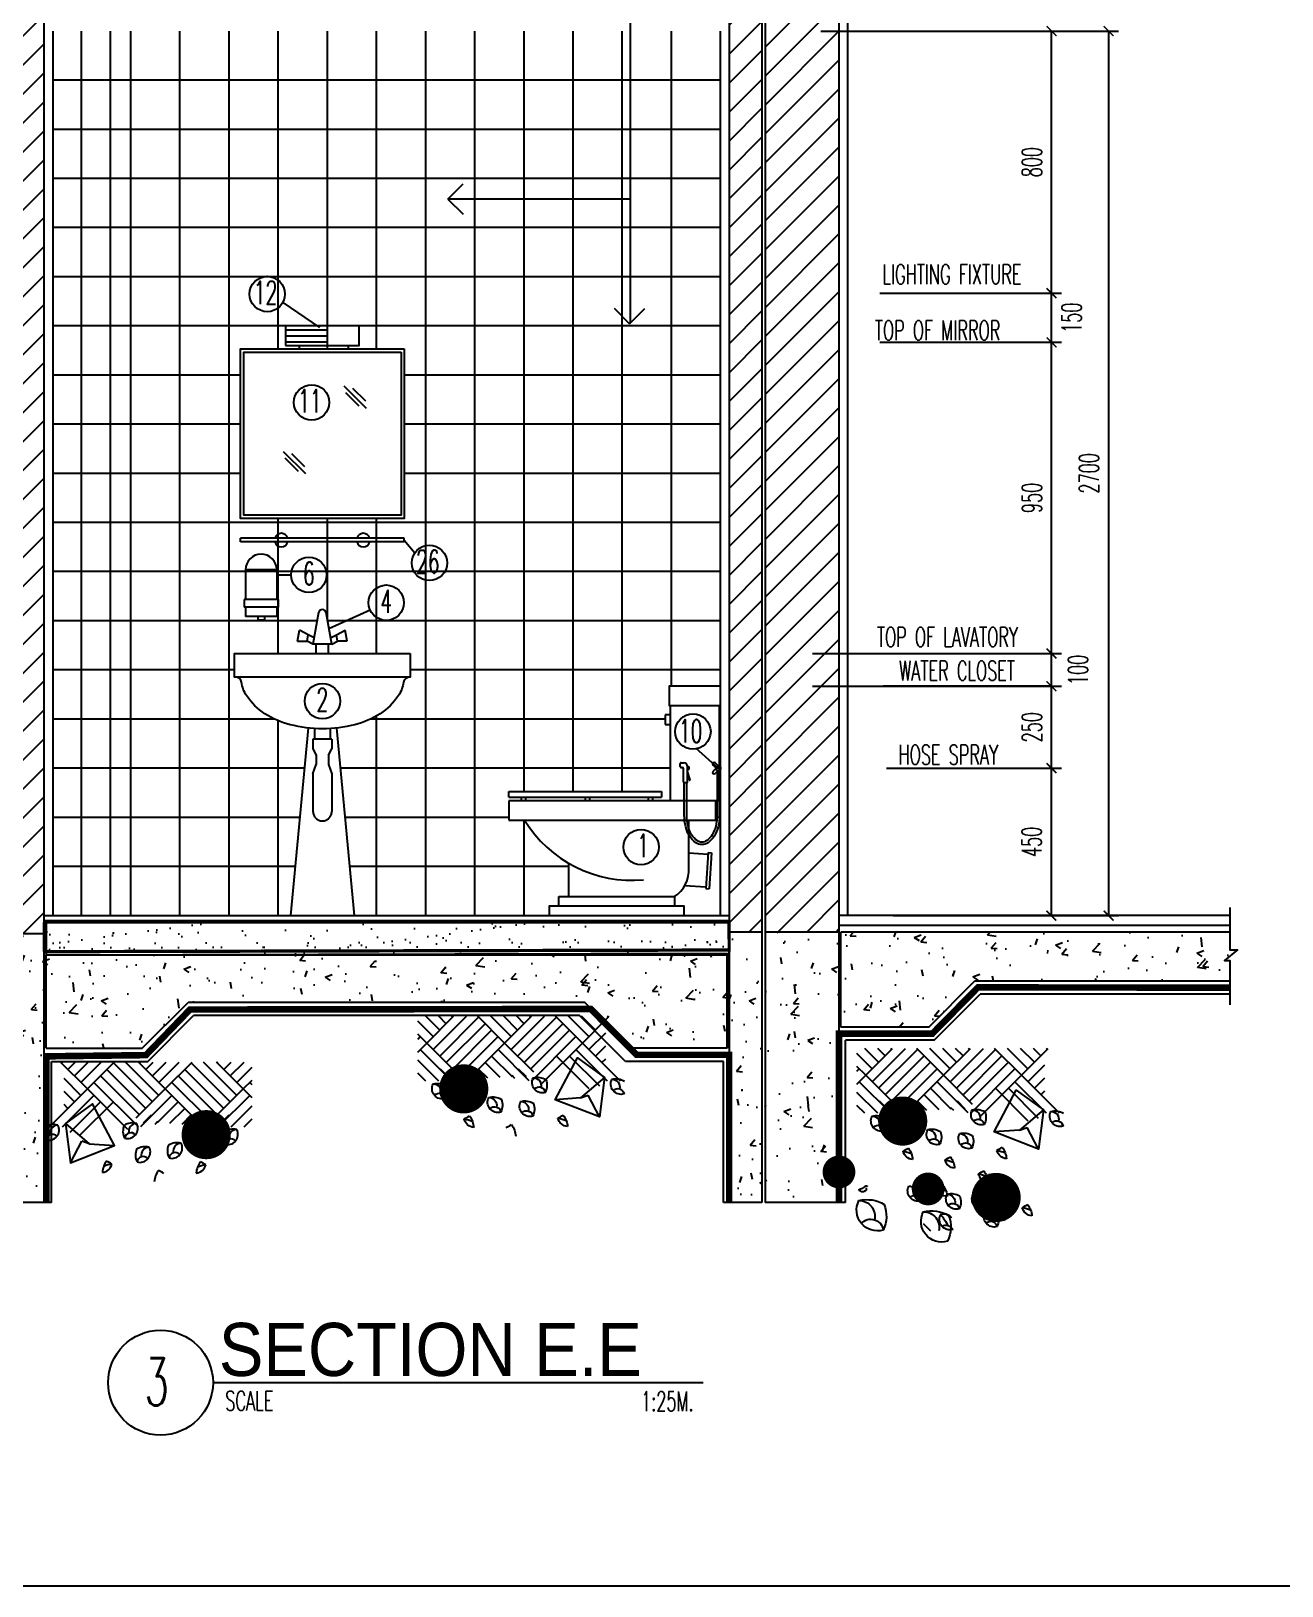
# Model space of a CAD drawing. Extents: x 417646.6 to 417675.4, y 43413.5 to 43433.4.
# Drawn here: x 417665.46 to 417669.276, y 43413.495 to 43418.241 of the extents above; entities that cross this region are included whole.
import ezdxf

# ---------------------------------------------------------------- set-up
doc = ezdxf.new("R2010")
doc.units = 0
doc.header["$MEASUREMENT"] = 0
doc.header["$PDMODE"] = 3
doc.header["$PDSIZE"] = 0.1
doc.linetypes.add('CENTER2', pattern=[1.125, 0.75, -0.125, 0.125, -0.125])
doc.linetypes.add('HIDDEN2', pattern=[0.1875, 0.125, -0.0625])
doc.layers.get('0').update_dxf_attribs({"linetype": 'CONTINUOUS'})
doc.layers.get('DEFPOINTS').update_dxf_attribs({"linetype": 'CONTINUOUS'})
for name, color, linetype in [('2', 2, 'CONTINUOUS'), ('A-HATCH', 11, 'CONTINUOUS'), ('AXIS', 11, 'CENTER2'), ('Dimout', 4, 'CONTINUOUS'), ('DW', 7, 'CONTINUOUS'), ('ELV', 7, 'CONTINUOUS'), ('FIX', 3, 'CONTINUOUS'), ('gravel', 11, 'CONTINUOUS'), ('Hatch', 11, 'CONTINUOUS'), ('INSUL', 7, 'CONTINUOUS'), ('Plaster', 7, 'CONTINUOUS'), ('SANI', 2, 'CONTINUOUS'), ('Tile', 5, 'CONTINUOUS'), ('TITLE', 6, 'CONTINUOUS'), ('TXT', 2, 'CONTINUOUS'), ('TXT1', 2, 'CONTINUOUS'), ('WALL', 6, 'CONTINUOUS'), ('WallPartition', 2, 'CONTINUOUS'), ('Windows', 9, 'CONTINUOUS')]:
    doc.layers.add(name, color=color, linetype=linetype)
doc.styles.add('ROMANS', font='ROMANS.shx', dxfattribs={"width": 0.6})
doc.styles.add('TTXT', font='swisse.ttf', dxfattribs={"width": 0.6})
doc.dimstyles.new('R50', dxfattribs={"dimscale": 0, "dimtxt": 0.06, "dimasz": 0.03, "dimexe": 0.03, "dimexo": 0.03, "dimgap": 0.03, "dimtad": 1, "dimdec": 0, "dimlfac": 1000, "dimzin": 13, "dimdsep": 46, "dimtxsty": 'ROMANS', "dimblk": 'ARCHTICK', "dimcen": 0.09, "dimclrd": 4, "dimclre": 4, "dimclrt": 2, "dimadec": 0, "dimazin": 0, "dimtfac": 1, "dimtdec": 0, "dimtofl": 0, "dimtmove": 2, "dimatfit": 3, "dimldrblk": 'CLOSEDBLANK', "dimfxl": 0, "dimtolj": 1, "dimtzin": 0, "dimarcsym": 0})

# ---------------------------------------------------------------- blocks, each defined once
blk = doc.blocks.new('A$C753C42D5')
at = {"layer": 'SANI', "linetype": 'Continuous'}
for p, q in [((0.2568, 0.9248), (0.2394, 0.8287)), ((0.2968, 0.8287), (0.2793, 0.9248)), ((0.1923, 0.8373), (0.1985, 0.8714)), ((0.225, 0.8568), (0.1985, 0.8714)), ((0.2215, 0.8373), (0.225, 0.8568)), ((0.2429, 0.8483), (0.225, 0.8568)), ((0.2933, 0.8483), (0.3112, 0.8568)), ((0.3112, 0.8568), (0.3377, 0.8714)), ((0.3147, 0.8373), (0.3112, 0.8568)), ((0.3439, 0.8373), (0.3377, 0.8714)), ((0.1923, 0.8373), (0.2215, 0.8373)), ((0.2394, 0.8287), (0.2215, 0.8373)), ((0.2968, 0.8287), (0.2394, 0.8287)), ((0.2489, 0.8), (0.2489, 0.8287)), ((0.2872, 0.8), (0.2872, 0.8287)), ((0.2968, 0.8287), (0.3147, 0.8373)), ((0.3439, 0.8373), (0.3147, 0.8373)), ((0.2252, 0.5724), (0.1713, 0)), ((0.3109, 0.5724), (0.3648, 0))]:
    blk.add_line(p, q, dxfattribs=at)
at = {"layer": 'SANI', "linetype": 'HIDDEN2'}
for p, q in [((0.2441, 0.57), (0.2441, 0.5382)), ((0.292, 0.57), (0.292, 0.5382)), ((0.2968, 0.5382), (0.2394, 0.5382)), ((0.2394, 0.5382), (0.2394, 0.5094)), ((0.2968, 0.5382), (0.2968, 0.5094)), ((0.2394, 0.5094), (0.2489, 0.4903)), ((0.2489, 0.4903), (0.2489, 0.4616)), ((0.2872, 0.4903), (0.2968, 0.5094)), ((0.2872, 0.4903), (0.2872, 0.4616)), ((0.2394, 0.4328), (0.2489, 0.4616)), ((0.2394, 0.4328), (0.2394, 0.3179)), ((0.2872, 0.4616), (0.2968, 0.4328)), ((0.2968, 0.4328), (0.2968, 0.3179))]:
    blk.add_line(p, q, dxfattribs=at)
at = {"layer": 'SANI', "linetype": 'Continuous'}
blk.add_lwpolyline([(0.5362, 0.8), (0.5362, 0.789), (0.5362, 0.7282), (0, 0.7282), (0, 0.789), (0, 0.8)], close=True, dxfattribs=at)
for points in [[(0.5158, 0.7124, -0.107261), (0.5003, 0.6716, -0.107169), (0.4442, 0.6162, -0.077294), (0.3677, 0.5829, -0.06439), (0.2685, 0.57, -0.06439), (0.1694, 0.5829, -0.077294), (0.0929, 0.6162, -0.107169), (0.0368, 0.6716, -0.107938), (0.0212, 0.7126, -0.000994)], [(0.517, 0.7282, -0.000994), (0.517, 0.7278, -0.145509)]]:
    blk.add_lwpolyline(points, format="xyb", dxfattribs=at)
for centre, radius, start, end in [((0.2681, 0.9226), 0.0115, 9.5273, 170.4727), ((0.0024, 0.709), 0.0191, 10.8078, 88.4915), ((0.5347, 0.709), 0.0191, 89.1936, 170.0196)]:
    blk.add_arc(centre, radius, start, end, dxfattribs=at)
at = {"layer": 'SANI', "linetype": 'HIDDEN2'}
blk.add_arc((0.2681, 0.3179), 0.0287, 180, 0, dxfattribs=at)
blk = doc.blocks.new('A$C03B742BD')
at = {"layer": 'SANI'}
for p, q in [((0, 0.238), (0, 0.247)), ((0.003, 0.25), (0.01, 0.25)), ((0.0225, 0.192), (0.0225, 0.2375)), ((0.1091, 0.234), (0.1003, 0.2428)), ((0.1155, 0.2404), (0.1067, 0.2492)), ((0.003, 0.235), (0.007, 0.235)), ((0.01, 0.192), (0.01, 0.232)), ((0.012, 0.19), (0.0205, 0.19)), ((0.0225, 0.221), (0.0291, 0.197)), ((0.0225, 0.2172), (0.0282, 0.1967)), ((0.1091, 0.2324), (0.1003, 0.2237)), ((0.1155, 0.2261), (0.1067, 0.2173))]:
    blk.add_line(p, q, dxfattribs=at)
for points in [[(0.0225, 0.2283, 0.064258), (0.0248, 0.2292, 0.106392), (0.0269, 0.2311, 0.159292), (0.0277, 0.2335, 0.159292), (0.0269, 0.236, 0.106392), (0.0248, 0.2379, 0.066222), (0.0224, 0.2388, 0.057624)], [(0.12, 0.2271), (0.12, 0.09, -0.060702), (0.1156, 0.0539, -0.074102), (0.1043, 0.0264, -0.106911), (0.0852, 0.0059, -0.152771), (0.0663, 0, -0.152771), (0.0473, 0.0059, -0.106911), (0.0282, 0.0264, -0.074102), (0.0169, 0.0539, -0.060702), (0.0125, 0.09), (0.0125, 0.19)], [(0.1125, 0.2231), (0.1125, 0.09, -0.060702), (0.1083, 0.0557, -0.074102), (0.0978, 0.0302, -0.106911), (0.0809, 0.0121, -0.152771), (0.0663, 0.0075, -0.152771), (0.0516, 0.0121, -0.106911), (0.0347, 0.0302, -0.074102), (0.0242, 0.0557, -0.060702), (0.02, 0.09), (0.02, 0.19)], [(0.0225, 0.2303, 0.046557), (0.0238, 0.2309, 0.106392), (0.0253, 0.2323, 0.159292), (0.0257, 0.2335, 0.159292), (0.0253, 0.2348, 0.106392), (0.0238, 0.2362, 0.046557), (0.0225, 0.2367, 0.057624)]]:
    blk.add_lwpolyline(points, format="xyb", dxfattribs=at)
blk.add_circle((0.1163, 0.2332), 0.0072, dxfattribs=at)
for centre, radius, start, end in [((0.003, 0.247), 0.003, 90, 180), ((0.003, 0.238), 0.003, 180, 270), ((0.01, 0.2375), 0.0125, 0, 90), ((0.1035, 0.246), 0.0045, 45, 225), ((0.007, 0.232), 0.003, 0, 90), ((0.012, 0.192), 0.002, 180, 270), ((0.0205, 0.192), 0.002, 270, 0), ((0.0286, 0.1968), 0.0005, 194.5389, 16.2381), ((0.1035, 0.2205), 0.0045, 135, 315)]:
    blk.add_arc(centre, radius, start, end, dxfattribs=at)
blk = doc.blocks.new('COMP')
at = {"layer": 'FIX'}
for p, q in [((-0.0411, 0.35), (-0.0411, 0.6416)), ((0.1079, 0.35), (0.1079, 0.6416)), ((-0.0575, 0.6125), (-0.0575, 0.5833)), ((-0.0411, 0.6125), (-0.0575, 0.6125)), ((-0.0575, 0.5833), (-0.0411, 0.5833)), ((-0.5343, 0.3618), (-0.5343, 0.3792)), ((-0.5343, 0.3792), (-0.0685, 0.3792)), ((-0.5343, 0.3618), (-0.0685, 0.3618)), ((-0.5343, 0.35), (-0.5343, 0.2917)), ((0.1079, 0.35), (-0.5343, 0.35)), ((-0.4959, 0.35), (-0.4959, 0.3618)), ((-0.4825, 0.35), (-0.4825, 0.3618)), ((-0.301, 0.35), (-0.301, 0.3618)), ((-0.2876, 0.35), (-0.2876, 0.3618)), ((-0.1087, 0.35), (-0.1087, 0.3618)), ((-0.0953, 0.35), (-0.0953, 0.3618)), ((-0.0685, 0.3792), (-0.0685, 0.3618)), ((0.0971, 0.2917), (0.0971, 0.35)), ((-0.5343, 0.2917), (0.0971, 0.2917)), ((0.0146, 0.1458), (0.0146, 0.2917)), ((0.0146, 0.1914), (0.0738, 0.1873)), ((0.0741, 0.1923), (0.0665, 0.0825)), ((0.0741, 0.1923), (0.0841, 0.1916)), ((0.0841, 0.1916), (0.0765, 0.0818)), ((-0.3528, 0.1603), (-0.3528, 0.0583)), ((-0.382, 0.0583), (-0.0292, 0.0583)), ((-0.382, 0.0292), (-0.382, 0.0583)), ((-0.0292, 0.0583), (-0.0292, 0.0292)), ((0.0027, 0.092), (0.0669, 0.0875)), ((0.0665, 0.0825), (0.0765, 0.0818))]:
    blk.add_line(p, q, dxfattribs=at)
for points in [[(0.1117, 0.6416), (0.1117, 0.7), (-0.0449, 0.7), (-0.0449, 0.6416)], [(0, 0), (0, 0.0292), (-0.4111, 0.0292), (-0.4111, 0)]]:
    blk.add_lwpolyline(points, close=True, dxfattribs=at)
for centre, radius, start, end in [((-0.1594, 0.4916), 0.3837, 211.4114, 275.3446), ((-0.0802, 0.1385), 0.0951, 302.4712, 4.3987)]:
    blk.add_arc(centre, radius, start, end, dxfattribs=at)
blk = doc.blocks.new('_ARCHTICK')
at = {"color": 0, "linetype": 'ByBlock', "const_width": 0.15}
blk.add_lwpolyline([(-0.5, -0.5), (0.5, 0.5)], dxfattribs=at)
blk = doc.blocks.new('*D140')
at = {"layer": 'DEFPOINTS', "color": 0}
for p in [(417668.5735, 43418.241), (417668.5728, 43415.541), (417668.7478, 43415.541)]:
    blk.add_point(p, dxfattribs=at)
at = {"layer": 'Dimout', "color": 4, "lineweight": -2}
for p, q in [((417668.6035, 43418.241), (417668.7778, 43418.241)), ((417668.7478, 43418.241), (417668.7478, 43415.541)), ((417668.6028, 43415.541), (417668.7778, 43415.541))]:
    blk.add_line(p, q, dxfattribs=at)
at = {"layer": 'Dimout', "color": 4, "lineweight": -2, "xscale": 0.03, "yscale": 0.03, "zscale": 0.03}
for p, rotation in [((417668.7478, 43418.241), 90), ((417668.7478, 43415.541), 270)]:
    blk.add_blockref('_ARCHTICK', p, dxfattribs=dict(at, rotation=rotation))
at = {"layer": 'Dimout', "color": 2, "insert": (417668.6878, 43416.891), "char_height": 0.06, "attachment_point": 5, "rotation": 90, "style": 'ROMANS'}
blk.add_mtext('\\A1;2700', dxfattribs=at)
blk = doc.blocks.new('_ClosedBlank')
at = {"color": 0, "linetype": 'ByBlock', "lineweight": -2}
for p, q in [((-1, 0.17), (0, 0)), ((-1, 0.17), (-1, -0.17)), ((0, 0), (-1, -0.17))]:
    blk.add_line(p, q, dxfattribs=at)
blk = doc.blocks.new('*D141')
at = {"layer": 'DEFPOINTS', "color": 0}
for p in [(417668.0198, 43417.291), (417668.5735, 43417.291), (417667.8138, 43416.341)]:
    blk.add_point(p, dxfattribs=at)
at = {"layer": 'Dimout', "color": 4, "lineweight": -2}
for p, q in [((417668.0498, 43417.291), (417668.6035, 43417.291)), ((417668.5735, 43416.341), (417668.5735, 43417.291)), ((417667.8438, 43416.341), (417668.6035, 43416.341))]:
    blk.add_line(p, q, dxfattribs=at)
at = {"layer": 'Dimout', "color": 4, "lineweight": -2, "xscale": 0.03, "yscale": 0.03, "zscale": 0.03}
for p, rotation in [((417668.5735, 43417.291), 90), ((417668.5735, 43416.341), 270)]:
    blk.add_blockref('_ARCHTICK', p, dxfattribs=dict(at, rotation=rotation))
at = {"layer": 'Dimout', "color": 2, "insert": (417668.5135, 43416.816), "char_height": 0.06, "attachment_point": 5, "rotation": 90, "style": 'ROMANS'}
blk.add_mtext('\\A1;950', dxfattribs=at)
blk = doc.blocks.new('*D142')
at = {"layer": 'DEFPOINTS', "color": 0}
for p in [(417667.8138, 43416.341), (417668.5735, 43416.341), (417667.8138, 43416.241)]:
    blk.add_point(p, dxfattribs=at)
at = {"layer": 'Dimout', "color": 4, "lineweight": -2}
for p, q in [((417667.8438, 43416.341), (417668.6035, 43416.341)), ((417668.5735, 43416.241), (417668.5735, 43416.341)), ((417667.8438, 43416.241), (417668.6035, 43416.241))]:
    blk.add_line(p, q, dxfattribs=at)
at = {"layer": 'Dimout', "color": 4, "lineweight": -2, "xscale": 0.03, "yscale": 0.03, "zscale": 0.03}
for p, rotation in [((417668.5735, 43416.341), 90), ((417668.5735, 43416.241), 270)]:
    blk.add_blockref('_ARCHTICK', p, dxfattribs=dict(at, rotation=rotation))
at = {"layer": 'Dimout', "color": 2, "insert": (417668.6543, 43416.291), "char_height": 0.06, "attachment_point": 5, "rotation": 90, "style": 'ROMANS'}
blk.add_mtext('\\A1;100', dxfattribs=at)
blk = doc.blocks.new('*D143')
at = {"layer": 'DEFPOINTS', "color": 0}
for p in [(417668.5735, 43416.241), (417668.5735, 43416.241), (417668.0398, 43415.991)]:
    blk.add_point(p, dxfattribs=at)
at = {"layer": 'Dimout', "color": 4, "lineweight": -2}
for p, q in [((417668.5735, 43415.991), (417668.5735, 43416.241)), ((417668.0698, 43415.991), (417668.6035, 43415.991))]:
    blk.add_line(p, q, dxfattribs=at)
at = {"layer": 'Dimout', "color": 4, "lineweight": -2, "xscale": 0.03, "yscale": 0.03, "zscale": 0.03}
for p, rotation in [((417668.5735, 43416.241), 90), ((417668.5735, 43415.991), 270)]:
    blk.add_blockref('_ARCHTICK', p, dxfattribs=dict(at, rotation=rotation))
at = {"layer": 'Dimout', "color": 2, "insert": (417668.5135, 43416.116), "char_height": 0.06, "attachment_point": 5, "rotation": 90, "style": 'ROMANS'}
blk.add_mtext('\\A1;250', dxfattribs=at)
blk = doc.blocks.new('*D144')
at = {"layer": 'DEFPOINTS', "color": 0}
for p in [(417668.5728, 43415.991), (417668.0598, 43415.541), (417668.5728, 43415.541)]:
    blk.add_point(p, dxfattribs=at)
at = {"layer": 'Dimout', "color": 4, "lineweight": -2}
for p, q in [((417668.5728, 43415.991), (417668.5728, 43415.541)), ((417668.0898, 43415.541), (417668.6028, 43415.541))]:
    blk.add_line(p, q, dxfattribs=at)
at = {"layer": 'Dimout', "color": 4, "lineweight": -2, "xscale": 0.03, "yscale": 0.03, "zscale": 0.03}
for p, rotation in [((417668.5728, 43415.991), 90), ((417668.5728, 43415.541), 270)]:
    blk.add_blockref('_ARCHTICK', p, dxfattribs=dict(at, rotation=rotation))
at = {"layer": 'Dimout', "color": 2, "insert": (417668.5128, 43415.766), "char_height": 0.06, "attachment_point": 5, "rotation": 90, "style": 'ROMANS'}
blk.add_mtext('\\A1;450', dxfattribs=at)
blk = doc.blocks.new('*D145')
at = {"layer": 'DEFPOINTS', "color": 0}
for p in [(417667.8398, 43418.241), (417668.5735, 43418.241), (417668.0198, 43417.441)]:
    blk.add_point(p, dxfattribs=at)
at = {"layer": 'Dimout', "color": 4, "lineweight": -2}
for p, q in [((417667.8698, 43418.241), (417668.6035, 43418.241)), ((417668.5735, 43417.441), (417668.5735, 43418.241)), ((417668.0498, 43417.441), (417668.6035, 43417.441))]:
    blk.add_line(p, q, dxfattribs=at)
at = {"layer": 'Dimout', "color": 4, "lineweight": -2, "xscale": 0.03, "yscale": 0.03, "zscale": 0.03}
for p, rotation in [((417668.5735, 43418.241), 90), ((417668.5735, 43417.441), 270)]:
    blk.add_blockref('_ARCHTICK', p, dxfattribs=dict(at, rotation=rotation))
at = {"layer": 'Dimout', "color": 2, "insert": (417668.5135, 43417.841), "char_height": 0.06, "attachment_point": 5, "rotation": 90, "style": 'ROMANS'}
blk.add_mtext('\\A1;800', dxfattribs=at)
blk = doc.blocks.new('*D146')
at = {"layer": 'DEFPOINTS', "color": 0}
for p in [(417668.0198, 43417.441), (417668.5735, 43417.441), (417668.0198, 43417.291)]:
    blk.add_point(p, dxfattribs=at)
at = {"layer": 'Dimout', "color": 4, "lineweight": -2}
for p, q in [((417668.0498, 43417.441), (417668.6035, 43417.441)), ((417668.5735, 43417.291), (417668.5735, 43417.441)), ((417668.0498, 43417.291), (417668.6035, 43417.291))]:
    blk.add_line(p, q, dxfattribs=at)
at = {"layer": 'Dimout', "color": 4, "lineweight": -2, "xscale": 0.03, "yscale": 0.03, "zscale": 0.03}
for p, rotation in [((417668.5735, 43417.441), 90), ((417668.5735, 43417.291), 270)]:
    blk.add_blockref('_ARCHTICK', p, dxfattribs=dict(at, rotation=rotation))
at = {"layer": 'Dimout', "color": 2, "insert": (417668.6345, 43417.366), "char_height": 0.06, "attachment_point": 5, "rotation": 90, "style": 'ROMANS'}
blk.add_mtext('\\A1;150', dxfattribs=at)
blk = doc.blocks.new('walling')
at = {"layer": 'ELV'}
blk.add_line((0.1363, -1.1797), (-0.4198, -1.1797), dxfattribs=at)
blk.add_lwpolyline([(-0.025, -0.176), (-0.025, 0), (0, 0), (0, -0.1306), (0.0363, -0.1306, -0.414214), (0.1363, -0.2306), (0.1363, -1.5582)], format="xyb", dxfattribs=at)
at = {"layer": 'WALL'}
for p, q in [((-0.4198, -1.1797), (-0.3736, -1.1334)), ((-0.4198, -1.1797), (-0.3736, -1.2259)), ((0.1345, -1.56), (0.0882, -1.5137)), ((0.1345, -1.56), (0.1808, -1.5137))]:
    blk.add_line(p, q, dxfattribs=at)
at = {"layer": 'TXT', "style": 'ROMANS', "width": 0.6}
for s, p in [('150X150MM GLAZED', (-0.639, -0.0816)), ('CERAMIC WALL TILES', (-0.6331, -0.1746))]:
    blk.add_text(s, height=0.06, dxfattribs=at).set_placement(p)
blk = doc.blocks.new('A$C22107CF4')
for p, q in [((0.1286, 0.2837), (0.0467, 0.3655)), ((0.0494, 0.3629), (0.052, 0.3655)), ((0.0692, 0.3431), (0.0916, 0.3655)), ((0.089, 0.3233), (0.1312, 0.3655)), ((0.1088, 0.3035), (0.1708, 0.3655)), ((0.1286, 0.2837), (0.2104, 0.3655)), ((0.3068, 0.2243), (0.188, 0.3431)), ((0.3266, 0.2441), (0.2078, 0.3629)), ((0.3464, 0.2639), (0.2447, 0.3655)), ((0.3662, 0.2837), (0.2843, 0.3655)), ((0.287, 0.3629), (0.2896, 0.3655)), ((0.3068, 0.3431), (0.3292, 0.3655)), ((0.3266, 0.3233), (0.3688, 0.3655)), ((0.3464, 0.3035), (0.4084, 0.3655)), ((0.3662, 0.2837), (0.448, 0.3655)), ((0.5444, 0.2243), (0.4256, 0.3431)), ((0.5642, 0.2441), (0.4454, 0.3629)), ((0.584, 0.2639), (0.4823, 0.3655)), ((0.6038, 0.2837), (0.5219, 0.3655)), ((0.5246, 0.3629), (0.5272, 0.3655)), ((0.5444, 0.3431), (0.5668, 0.3655)), ((0.5642, 0.3233), (0.6064, 0.3655)), ((0.584, 0.3035), (0.6308, 0.3504)), ((0.1088, 0.2639), (0.0574, 0.3153)), ((0.2844, 0.1675), (0.1484, 0.3035)), ((0.287, 0.2045), (0.1682, 0.3233)), ((0.5048, 0.1847), (0.386, 0.3035)), ((0.5246, 0.2045), (0.4058, 0.3233)), ((0.6038, 0.2837), (0.6308, 0.3108)), ((0.6308, 0.2962), (0.6236, 0.3035)), ((0.0126, 0.1677), (0.1286, 0.2837)), ((0.0522, 0.1677), (0.1484, 0.2639)), ((0.089, 0.2441), (0.0574, 0.2757)), ((0.0761, 0.152), (0.1682, 0.2441)), ((0.1077, 0.144), (0.2078, 0.2441)), ((0.2522, 0.1601), (0.1286, 0.2837)), ((0.2775, 0.195), (0.3662, 0.2837)), ((0.2911, 0.169), (0.386, 0.2639)), ((0.3425, 0.1808), (0.4058, 0.2441)), ((0.4822, 0.1677), (0.3662, 0.2837)), ((0.4877, 0.1677), (0.6038, 0.2837)), ((0.5273, 0.1677), (0.6236, 0.2639)), ((0.6308, 0.2566), (0.6038, 0.2837)), ((0.0692, 0.2243), (0.0574, 0.2361)), ((0.2998, 0.1806), (0.3237, 0.2045)), ((0.3799, 0.1786), (0.4256, 0.2243)), ((0.4173, 0.1764), (0.4454, 0.2045)), ((0.4927, 0.1359), (0.5613, 0.2045)), ((0.5669, 0.1677), (0.6308, 0.2316)), ((0.6065, 0.1677), (0.6308, 0.192)), ((0.335, 0.1762), (0.3435, 0.1847)), ((0.4547, 0.1742), (0.4652, 0.1847))]:
    blk.add_line(p, q)
for points in [[(0.0766, 0.0585), (0.2116, 0.111), (0.1441, 0.2385), (0.0616, 0.1785), (0.0766, 0.0585), (0.1112, 0.1244)], [(0.1343, 0.1163), (0.2116, 0.111), (0.1441, 0.2385), (0.0616, 0.1785), (0.1343, 0.1163), (0.1112, 0.1244)]]:
    blk.add_lwpolyline(points)
for centre, radius, start, end in [((0.0263, 0.124), 0.0509, 76.0322, 121.1405), ((0.0105, 0.1589), 0.0317, 253.7091, 27.4015), ((0.0207, 0.1257), 0.0193, 42.46, 171.8043), ((0.0385, 0.1494), 0.024, 89.5708, 192.7334), ((0.2876, 0.1547), 0.0506, 159.5756, 205.1522), ((0.2666, 0.1288), 0.0509, 76.0322, 121.1405), ((0.2507, 0.1636), 0.0317, 253.7091, 27.4015), ((0.261, 0.1305), 0.0193, 42.46, 171.8043), ((0.2787, 0.1542), 0.024, 89.5708, 192.7334), ((0.5929, 0.1359), 0.0506, 159.5756, 205.1522), ((0.5718, 0.1099), 0.0509, 76.0322, 121.1405), ((0.556, 0.1448), 0.0317, 253.7091, 27.4015), ((0.5839, 0.1354), 0.024, 89.5708, 192.7334), ((0.3258, 0.0823), 0.0506, 159.5756, 205.1522), ((0.3047, 0.0563), 0.0509, 76.0322, 121.1405), ((0.2889, 0.0912), 0.0317, 253.7091, 27.4015), ((0.3168, 0.0818), 0.024, 89.5708, 192.7334), ((0.4233, 0.0945), 0.0506, 159.5756, 205.1522), ((0.4022, 0.0685), 0.0509, 76.0322, 121.1405), ((0.3864, 0.1034), 0.0317, 253.7091, 27.4015), ((0.4143, 0.0939), 0.024, 89.5708, 192.7334), ((0.5662, 0.1116), 0.0193, 42.46, 171.8043), ((0.2409, 0.024), 0.0669, 143.5113, 175.9191), ((0.1707, 0.0622), 0.0336, 275.8828, 346.643), ((0.1707, 0.0622), 0.0336, 275.8828, 346.643), ((0.2198, -0.0514), 0.1071, 98.8765, 112.9463), ((-0.5126, -1.1654), 1.4144, 59.5906, 60.3518), ((0.2991, 0.058), 0.0193, 42.46, 171.8043), ((0.3966, 0.0702), 0.0193, 42.46, 171.8043), ((0.5272, 0.0216), 0.0669, 143.5113, 175.9191), ((0.457, 0.0598), 0.0336, 275.8828, 346.643), ((0.457, 0.0598), 0.0336, 275.8828, 346.643), ((0.5062, -0.0538), 0.1071, 98.8765, 112.9463), ((-0.2263, -1.1678), 1.4144, 59.5906, 60.3518), ((0.3991, -0.0048), 0.0669, 143.5113, 175.9191), ((-0.3544, -1.1942), 1.4144, 59.5906, 60.3518)]:
    blk.add_arc(centre, radius, start, end)
at = {"layer": 'Hatch', "const_width": 0.075}
blk.add_lwpolyline([(0.4534, 0.144, 1), (0.5284, 0.144, 1)], format="xyb", close=True, dxfattribs=at)
blk = doc.blocks.new('A$C53BB0ABE')
for p, q in [((0.1286, 0.5089), (0.0467, 0.5908)), ((0.0494, 0.5881), (0.052, 0.5908)), ((0.0692, 0.5683), (0.0916, 0.5908)), ((0.089, 0.5485), (0.1312, 0.5908)), ((0.1088, 0.5287), (0.1708, 0.5908)), ((0.1286, 0.5089), (0.2104, 0.5908)), ((0.3266, 0.4693), (0.2078, 0.5881)), ((0.3464, 0.4891), (0.2447, 0.5908)), ((0.3662, 0.5089), (0.2843, 0.5908)), ((0.287, 0.5881), (0.2896, 0.5908)), ((0.3068, 0.5683), (0.3292, 0.5908)), ((0.3266, 0.5485), (0.3688, 0.5908)), ((0.3464, 0.5287), (0.4084, 0.5908)), ((0.3662, 0.5089), (0.448, 0.5908)), ((0.5642, 0.4693), (0.4454, 0.5881)), ((0.584, 0.4891), (0.4823, 0.5908)), ((0.6038, 0.5089), (0.5219, 0.5908)), ((0.5246, 0.5881), (0.5272, 0.5908)), ((0.5444, 0.5683), (0.5668, 0.5908)), ((0.5642, 0.5485), (0.6064, 0.5908)), ((0.584, 0.5287), (0.6308, 0.5756)), ((0.1088, 0.4891), (0.0574, 0.5405)), ((0.2844, 0.3927), (0.1484, 0.5287)), ((0.287, 0.4297), (0.1682, 0.5485)), ((0.3068, 0.4495), (0.188, 0.5683)), ((0.5048, 0.4099), (0.386, 0.5287)), ((0.5246, 0.4297), (0.4058, 0.5485)), ((0.5444, 0.4495), (0.4256, 0.5683)), ((0.6038, 0.5089), (0.6308, 0.536)), ((0.6308, 0.5215), (0.6236, 0.5287)), ((0.0126, 0.3929), (0.1286, 0.5089)), ((0.0522, 0.3929), (0.1484, 0.4891)), ((0.089, 0.4693), (0.0574, 0.5009)), ((0.2522, 0.3853), (0.1286, 0.5089)), ((0.2775, 0.4202), (0.3662, 0.5089)), ((0.2911, 0.3942), (0.386, 0.4891)), ((0.4822, 0.3929), (0.3662, 0.5089)), ((0.4877, 0.3929), (0.6038, 0.5089)), ((0.5273, 0.3929), (0.6236, 0.4891)), ((0.6308, 0.4819), (0.6038, 0.5089)), ((0.0692, 0.4495), (0.0574, 0.4613)), ((0.0761, 0.3773), (0.1682, 0.4693)), ((0.1077, 0.3692), (0.2078, 0.4693)), ((0.2998, 0.4059), (0.3237, 0.4297)), ((0.3425, 0.406), (0.4058, 0.4693)), ((0.3799, 0.4038), (0.4256, 0.4495)), ((0.4173, 0.4017), (0.4454, 0.4297)), ((0.4927, 0.3612), (0.5613, 0.4297)), ((0.5669, 0.3929), (0.6308, 0.4568)), ((0.335, 0.4014), (0.3435, 0.4099)), ((0.4547, 0.3995), (0.4652, 0.4099)), ((0.6065, 0.3929), (0.6308, 0.4172)), ((0.6038, 0.1716), (0.5993, 0.1716)), ((0.5993, 0.1716), (0.5993, 0.17)), ((0.5993, 0.17), (0.6008, 0.17)), ((0.6008, 0.17), (0.6008, 0.1685)), ((0.6023, 0.1655), (0.6023, 0.1579)), ((0.6023, 0.1579), (0.6054, 0.1564)), ((0.6054, 0.17), (0.6038, 0.1716)), ((0.6069, 0.1685), (0.6054, 0.17)), ((0.6054, 0.1564), (0.6069, 0.1549)), ((0.6084, 0.167), (0.6069, 0.1685)), ((0.6069, 0.1549), (0.6084, 0.1534)), ((0.6099, 0.167), (0.6084, 0.167)), ((0.6084, 0.1534), (0.6175, 0.1534)), ((0.6114, 0.1655), (0.6099, 0.167)), ((0.6129, 0.164), (0.6114, 0.1655)), ((0.616, 0.164), (0.6129, 0.164)), ((0.6175, 0.1625), (0.616, 0.164)), ((0.6205, 0.1625), (0.6175, 0.1625)), ((0.6175, 0.1534), (0.619, 0.1549)), ((0.619, 0.1549), (0.622, 0.1549)), ((0.6205, 0.1609), (0.6205, 0.1625)), ((0.6236, 0.1609), (0.6205, 0.1609)), ((0.622, 0.1564), (0.6236, 0.1579)), ((0.622, 0.1549), (0.622, 0.1564)), ((0.6236, 0.1579), (0.6236, 0.1609)), ((0.1652, 0.1106), (0.1667, 0.1091)), ((0.1667, 0.1091), (0.1758, 0.1091)), ((0.1758, 0.1091), (0.1773, 0.1106)), ((0.1773, 0.1106), (0.1804, 0.1106)), ((0.4049, 0.033), (0.4273, 0.0554))]:
    blk.add_line(p, q)
for points in [[(0.0766, 0.2837), (0.2116, 0.3362), (0.1441, 0.4638), (0.0616, 0.4038), (0.0766, 0.2837), (0.1112, 0.3497)], [(0.1343, 0.3416), (0.2116, 0.3362), (0.1441, 0.4638), (0.0616, 0.4038), (0.1343, 0.3416), (0.1112, 0.3497)]]:
    blk.add_lwpolyline(points)
for centre, radius, start, end in [((0.0263, 0.3493), 0.0509, 76.0322, 121.1405), ((0.0105, 0.3841), 0.0317, 253.7091, 27.4015), ((0.0385, 0.3747), 0.024, 89.5708, 192.7334), ((0.2876, 0.38), 0.0506, 159.5756, 205.1522), ((0.2666, 0.354), 0.0509, 76.0322, 121.1405), ((0.2507, 0.3889), 0.0317, 253.7091, 27.4015), ((0.2787, 0.3794), 0.024, 89.5708, 192.7334), ((0.5718, 0.3352), 0.0509, 76.0322, 121.1405), ((0.556, 0.37), 0.0317, 253.7091, 27.4015), ((0.5839, 0.3606), 0.024, 89.5708, 192.7334), ((0.0207, 0.3509), 0.0193, 42.46, 171.8043), ((0.261, 0.3557), 0.0193, 42.46, 171.8043), ((0.3047, 0.2816), 0.0509, 76.0322, 121.1405), ((0.4233, 0.3197), 0.0506, 159.5756, 205.1522), ((0.4022, 0.2938), 0.0509, 76.0322, 121.1405), ((0.3864, 0.3286), 0.0317, 253.7091, 27.4015), ((0.4143, 0.3192), 0.024, 89.5708, 192.7334), ((0.5929, 0.3611), 0.0506, 159.5756, 205.1522), ((0.5662, 0.3369), 0.0193, 42.46, 171.8043), ((0.2409, 0.2493), 0.0669, 143.5113, 175.9191), ((-0.5126, -0.9402), 1.4144, 59.5906, 60.3518), ((0.3258, 0.3075), 0.0506, 159.5756, 205.1522), ((0.2889, 0.3164), 0.0317, 253.7091, 27.4015), ((0.2991, 0.2833), 0.0193, 42.46, 171.8043), ((0.3168, 0.307), 0.024, 89.5708, 192.7334), ((0.3966, 0.2954), 0.0193, 42.46, 171.8043), ((0.5272, 0.2468), 0.0669, 143.5113, 175.9191), ((-0.2263, -0.9426), 1.4144, 59.5906, 60.3518), ((0.1707, 0.2874), 0.0336, 275.8828, 346.643), ((0.1707, 0.2874), 0.0336, 275.8828, 346.643), ((0.2198, 0.1738), 0.1071, 98.8765, 112.9463), ((0.3991, 0.2205), 0.0669, 143.5113, 175.9191), ((0.3289, 0.2586), 0.0336, 275.8828, 346.643), ((0.3289, 0.2586), 0.0336, 275.8828, 346.643), ((0.3781, 0.145), 0.1071, 98.8765, 112.9463), ((-0.3544, -0.969), 1.4144, 59.5906, 60.3518), ((0.457, 0.285), 0.0336, 275.8828, 346.643), ((0.457, 0.285), 0.0336, 275.8828, 346.643), ((0.5062, 0.1714), 0.1071, 98.8765, 112.9463), ((0.2342, 0.1849), 0.0506, 159.5756, 205.1522), ((0.1973, 0.1938), 0.0317, 253.7091, 27.4015), ((0.2974, 0.1777), 0.0669, 143.5113, 175.9191), ((0.2272, 0.2159), 0.0336, 275.8828, 346.643), ((0.2272, 0.2159), 0.0336, 275.8828, 346.643), ((0.2764, 0.1023), 0.1071, 98.8765, 112.9463), ((-0.4561, -1.0117), 1.4144, 59.5906, 60.3518), ((0.2076, 0.1607), 0.0193, 42.46, 171.8043), ((0.2643, 0.1135), 0.0339, 70.0639, 139.3275), ((0.2477, 0.1308), 0.0317, 253.7091, 27.4015), ((0.2757, 0.1214), 0.024, 89.5708, 192.7334), ((0.343, 0.0969), 0.0509, 76.0322, 121.1405), ((0.3271, 0.1317), 0.0317, 253.7091, 27.4015), ((0.3551, 0.1223), 0.024, 89.5708, 192.7334), ((0.4217, 0.1339), 0.0669, 143.5113, 175.9191), ((0.3515, 0.172), 0.0336, 275.8828, 346.643), ((0.3515, 0.172), 0.0336, 275.8828, 346.643), ((0.4007, 0.0584), 0.1071, 98.8765, 112.9463), ((-0.3318, -1.0556), 1.4144, 59.5906, 60.3518), ((0.4809, 0.1473), 0.0506, 159.5756, 205.1522), ((0.444, 0.1562), 0.0317, 253.7091, 27.4015), ((0.4719, 0.1468), 0.024, 89.5708, 192.7334), ((0.1633, 0.075), 0.0669, 143.5113, 175.9191), ((0.0931, 0.1132), 0.0336, 275.8828, 346.643), ((0.0931, 0.1132), 0.0336, 275.8828, 346.643), ((0.1423, -0.0004), 0.1071, 98.8765, 112.9463), ((-0.5902, -1.1144), 1.4144, 59.5906, 60.3518), ((0.247, 0.0605), 0.0669, 143.5113, 175.9191), ((-0.5065, -1.1289), 1.4144, 59.5906, 60.3518), ((0.2641, 0.1182), 0.0309, 145.6775, 215.1297), ((0.258, 0.0977), 0.0193, 42.46, 171.8043), ((0.364, 0.1228), 0.0506, 159.5756, 205.1522), ((0.3374, 0.0986), 0.0193, 42.46, 171.8043), ((0.4033, -0.0063), 0.1018, 76.0322, 121.1405), ((0.4542, 0.123), 0.0193, 42.46, 171.8043), ((0.6418, 0.0795), 0.1012, 159.5756, 205.1522), ((0.5997, 0.0276), 0.1018, 76.0322, 121.1405), ((0.568, 0.0973), 0.0634, 253.7091, 27.4015), ((0.6239, 0.0785), 0.048, 89.5708, 192.7334), ((0.1768, 0.0987), 0.0336, 275.8828, 346.643), ((0.1768, 0.0987), 0.0336, 275.8828, 346.643), ((0.2259, -0.0149), 0.1071, 98.8765, 112.9463), ((0.2488, 0.0686), 0.0506, 159.5756, 205.1522), ((0.2277, 0.0426), 0.0509, 76.0322, 121.1405), ((0.2119, 0.0775), 0.0317, 253.7091, 27.4015), ((0.2221, 0.0443), 0.0193, 42.46, 171.8043), ((0.2398, 0.0681), 0.024, 89.5708, 192.7334), ((0.347, 0.0689), 0.0317, 253.7091, 27.4015), ((0.3603, 0.0256), 0.0257, 64.3681, 149.8962), ((0.3641, 0.0592), 0.0267, 65.5992, 147.4022), ((0.4454, 0.0455), 0.1012, 159.5756, 205.1522), ((0.5126, -0.0328), 0.1801, 139.7514, 152.5428), ((0.3716, 0.0634), 0.0634, 253.7091, 27.4015), ((0.4275, 0.0445), 0.048, 89.5708, 192.7334), ((0.5884, 0.031), 0.0386, 42.46, 171.8043)]:
    blk.add_arc(centre, radius, start, end)
at = {"layer": 'Hatch'}
for points, const_width in [([(0.4534, 0.3692, 1), (0.5284, 0.3692, 1)], 0.075), ([(0.6603, 0.2138, 1), (0.7103, 0.2138, 1)], 0.05), ([(0.1682, 0.136, 1), (0.2432, 0.136, 1)], 0.075), ([(0.3881, 0.162, 1), (0.4381, 0.162, 1)], 0.05)]:
    blk.add_lwpolyline(points, format="xyb", close=True, dxfattribs=dict(at, const_width=const_width))

msp = doc.modelspace()

# ---------------------------------------------------------------- hatches: boundary and pattern name
at = {"layer": 'A-HATCH'}
h = msp.add_hatch(dxfattribs=at)
h.set_pattern_fill('ANSI31', color=256, scale=0.5, style=0)
h.set_pattern_definition([(45, (-184.05041, -88.1345), (-0.044194173824, 0.044194173824), [])])
h.paths.add_polyline_path([(417665.4998, 43418.541), (417665.4859, 43418.541), (417665.4859, 43418.5782), (417665.4248, 43418.535), (417665.4248, 43415.486), (417665.4998, 43415.486), (417665.4998, 43415.521)])
h.paths.add_polyline_path([(417665.4248, 43418.535), (417665.383, 43418.5054), (417665.383, 43418.541), (417665.3498, 43418.541), (417665.3498, 43415.486), (417665.4248, 43415.486)])
h.paths.add_polyline_path([(417667.6898, 43418.541), (417667.5898, 43418.541), (417667.5898, 43415.491), (417667.6898, 43415.491)])
h.paths.add_polyline_path([(417667.9248, 43418.541), (417667.8411, 43418.541), (417667.8411, 43418.5782), (417667.7382, 43418.5054), (417667.7382, 43418.541), (417667.6998, 43418.541), (417667.6998, 43415.491), (417667.9248, 43415.491)])
at = {"layer": 'Windows'}
h = msp.add_hatch(dxfattribs=at)
h.set_pattern_fill('AR-SAND', color=256, scale=0.05, style=0)
h.set_pattern_definition([(37.5, (-184.05041, -88.1345), (-0.003149667905, 0.09634118845), [0, -0.076, 0, -0.085, 0, -0.08125]), (7.5, (-184.05041, -88.1345), (0.088488835263, 0.14110730326), [0, -0.041, 0, -0.0685, 0, -0.02625]), (327.5, (-184.11191, -88.1345), (0.155707093088, 0.000282952677), [0, -0.025, 0, -0.09, 0, -0.1175]), (317.5, (-184.11191, -88.1345), (0.15030633023, 0.043883778247), [0, -0.0125, 0, -0.059, 0, -0.0675])])
h.paths.add_polyline_path([(417667.5897, 43415.5188), (417665.5054, 43415.5188), (417665.5054, 43415.421), (417667.5897, 43415.421)])
h = msp.add_hatch(dxfattribs=at)
h.set_pattern_fill('AR-CONC', color=256, scale=0.03, style=0)
h.set_pattern_definition([(50, (-184.05041, -88.1345), (0.21517805478, -0.018825640495), [0.0225, -0.2475]), (355, (-184.05041, -88.1345), (-0.04162540008, 0.22565764011), [0.018, -0.198]), (100.4514, (-184.03248, -88.13607), (0.17355281451, 0.20683186262), [0.019122057, -0.2103426336]), (46.1842, (-184.0504, -88.0745), (0.32017231459, -0.0496557043), [0.03375, -0.37125]), (96.6356, (-184.02373, -88.07864), (0.28039881166, 0.29223536127), [0.0286830864, -0.3155139]), (351.1842, (-184.0504, -88.0745), (0.28039858354, 0.29223558028), [0.027, -0.297]), (21, (-184.02041, -88.0895), (0.179072115636, -0.1207856672), [0.0225, -0.2475]), (326, (-184.02041, -88.0895), (0.07299459958, 0.21754501351), [0.018, -0.198]), (71.4514, (-184.00549, -88.09956), (0.25206678857, 0.09675914901), [0.019122057, -0.2103426336]), (37.5, (-184.05041, -88.1345), (0.003647956595, 0.09986815615), [0, -0.1956, 0, -0.201, 0, -0.19875]), (7.5, (-184.05041, -88.1345), (0.078920861233, 0.118323513565), [0, -0.1146, 0, -0.1911, 0, -0.07575]), (327.5, (-184.11731, -88.1345), (0.160146730852, -0.00676646152), [0, -0.075, 0, -0.234, 0, -0.3105]), (317.5, (-184.14731, -88.1345), (0.174955850803, 0.0300314947), [0, -0.0975, 0, -0.1554, 0, -0.2205])])
h.paths.add_polyline_path([(417669.1179, 43415.4038), (417669.1014, 43415.4038), (417669.1405, 43415.4363), (417669.1179, 43415.4363), (417669.1179, 43415.491), (417667.9311, 43415.491), (417667.9311, 43415.201), (417668.1988, 43415.201), (417668.3388, 43415.341), (417669.1179, 43415.341)])
h.paths.add_polyline_path([(417667.9248, 43415.491), (417667.6998, 43415.491), (417667.6998, 43414.6654), (417667.9248, 43414.6654), (417667.9248, 43414.7334, -0.412817), (417667.8999, 43414.7584, -0.412817), (417667.9248, 43414.7834), (417667.9248, 43415.181)])
h.paths.add_polyline_path([(417667.6898, 43415.491), (417667.5898, 43415.491), (417667.5898, 43415.136), (417667.5898, 43414.6654), (417667.6898, 43414.6654)])
h.paths.add_polyline_path([(417667.5834, 43415.421), (417665.5054, 43415.421), (417665.5054, 43415.136), (417665.799, 43415.136), (417665.939, 43415.276), (417667.1498, 43415.276), (417667.2898, 43415.136), (417667.5834, 43415.136)])
h.paths.add_polyline_path([(417665.4998, 43415.486), (417665.4248, 43415.486), (417665.4248, 43414.6654), (417665.4998, 43414.6654)])
h.paths.add_polyline_path([(417665.4248, 43415.486), (417665.3502, 43415.486), (417665.3502, 43414.6654), (417665.4248, 43414.6654)])
h.paths.add_polyline_path([(417665.345, 43415.486), (417664.3002, 43415.486), (417664.3002, 43415.4362), (417664.3228, 43415.4362), (417664.2837, 43415.4038), (417664.3002, 43415.4038), (417664.3002, 43415.336), (417664.9102, 43415.336), (417665.0502, 43415.196), (417665.345, 43415.196)])

# ---------------------------------------------------------------- linework, layer by layer
at = {"layer": '2'}
for p, q in [((417665.3498, 43415.486), (417665.4998, 43415.486)), ((417665.4998, 43414.6654), (417665.4998, 43415.486)), ((417667.5898, 43415.491), (417667.5898, 43414.6654)), ((417667.5898, 43415.136), (417667.5898, 43415.491)), ((417667.6898, 43415.491), (417667.5898, 43415.491)), ((417667.6898, 43415.491), (417667.6898, 43414.6654)), ((417667.6998, 43415.491), (417667.6998, 43414.6654)), ((417667.9248, 43415.491), (417667.6998, 43415.491)), ((417667.9248, 43415.491), (417667.9248, 43414.6654)), ((417669.1179, 43415.491), (417667.9311, 43415.491)), ((417667.9311, 43415.201), (417667.9311, 43415.491)), ((417665.5054, 43415.421), (417667.5834, 43415.426)), ((417665.5054, 43415.136), (417665.5054, 43415.421)), ((417667.5834, 43415.136), (417667.5834, 43415.426)), ((417668.1988, 43415.201), (417668.3388, 43415.341)), ((417669.1179, 43415.341), (417668.3388, 43415.341)), ((417665.799, 43415.136), (417665.939, 43415.276)), ((417667.1498, 43415.276), (417665.939, 43415.276)), ((417667.2898, 43415.136), (417667.1498, 43415.276)), ((417668.2153, 43415.161), (417668.3553, 43415.301)), ((417669.1179, 43415.301), (417668.3553, 43415.301)), ((417665.8156, 43415.096), (417665.9556, 43415.236)), ((417667.1332, 43415.236), (417665.9556, 43415.236)), ((417667.2732, 43415.096), (417667.1332, 43415.236)), ((417668.1988, 43415.201), (417667.9311, 43415.201)), ((417667.9448, 43414.6654), (417667.9448, 43415.161)), ((417668.2153, 43415.161), (417667.9448, 43415.161)), ((417665.5054, 43415.136), (417665.799, 43415.136)), ((417667.5834, 43415.136), (417667.2898, 43415.136)), ((417665.4998, 43414.6968), (417665.4998, 43415.091)), ((417665.5222, 43415.096), (417665.8156, 43415.096)), ((417665.5222, 43414.6654), (417665.5222, 43415.096)), ((417667.5726, 43415.096), (417667.2732, 43415.096)), ((417667.5726, 43414.6654), (417667.5726, 43415.096)), ((417665.5222, 43414.6654), (417665.3302, 43414.6654)), ((417667.6898, 43414.6654), (417667.5726, 43414.6654)), ((417667.9448, 43414.6654), (417667.6998, 43414.6654))]:
    msp.add_line(p, q, dxfattribs=at)
at = {"layer": 'AXIS'}
msp.add_line((417668.5735, 43416.241), (417668.0598, 43416.241), dxfattribs=at)
at = {"layer": 'DW'}
for p, q in [((417666.2277, 43417.4124), (417666.3397, 43417.3366)), ((417666.5985, 43416.6874), (417666.631, 43416.6487)), ((417666.2096, 43416.5811), (417666.2535, 43416.5811)), ((417666.3685, 43416.4178), (417666.4943, 43416.4742)), ((417667.4872, 43416.053), (417667.5566, 43415.991))]:
    msp.add_line(p, q, dxfattribs=at)
at = {"layer": 'FIX'}
for p, q in [((417666.4832, 43417.089), (417666.4155, 43417.1567)), ((417666.461, 43417.0964), (417666.4204, 43417.137)), ((417666.4807, 43417.1112), (417666.4414, 43417.1505)), ((417666.2976, 43416.8893), (417666.2299, 43416.957)), ((417666.2754, 43416.8967), (417666.2348, 43416.9373)), ((417666.2951, 43416.9114), (417666.2557, 43416.9508))]:
    msp.add_line(p, q, dxfattribs=at)
at = {"layer": 'FIX', "color": 2}
for p, q in [((417666.0985, 43416.682), (417666.0985, 43416.6928)), ((417666.5985, 43416.6928), (417666.0985, 43416.6928)), ((417666.5985, 43416.682), (417666.0985, 43416.682)), ((417666.5985, 43416.682), (417666.5985, 43416.6928))]:
    msp.add_line(p, q, dxfattribs=at)
for points in [[(417666.5985, 43417.271), (417666.5985, 43416.7534), (417666.0985, 43416.7534), (417666.0985, 43417.271)], [(417666.5885, 43417.261), (417666.5885, 43416.7634), (417666.1085, 43416.7634), (417666.1085, 43417.261)]]:
    msp.add_lwpolyline(points, close=True, dxfattribs=at)
for centre in [(417666.1804, 43417.4385), (417666.3157, 43417.1075), (417666.3074, 43416.5811), (417666.6751, 43416.6176), (417666.5435, 43416.4963), (417666.3488, 43416.1959), (417667.4794, 43416.1028), (417667.321, 43415.7502)]:
    msp.add_circle(centre, 0.054, dxfattribs=at)
for centre, start, end in [((417666.2235, 43416.6874), 15.2023, 164.7977), ((417666.2235, 43416.6874), 195.2023, 344.7977), ((417666.4735, 43416.6874), 15.2023, 164.7977), ((417666.4735, 43416.6874), 195.2023, 344.7977)]:
    msp.add_arc(centre, 0.0206, start, end, dxfattribs=at)
at = {"layer": 'Hatch', "linetype": 'HIDDEN2'}
for p, q in [((417666.236, 43417.329), (417666.461, 43417.329)), ((417666.236, 43417.311), (417666.461, 43417.311)), ((417666.236, 43417.293), (417666.461, 43417.293))]:
    msp.add_line(p, q, dxfattribs=at)
at = {"layer": 'INSUL'}
for p, q in [((417667.6898, 43418.541), (417667.6898, 43415.491)), ((417667.6998, 43418.541), (417667.6998, 43415.491))]:
    msp.add_line(p, q, dxfattribs=at)
at = {"layer": 'Plaster'}
for p, q in [((417667.9508, 43418.541), (417667.9508, 43415.541)), ((417665.5258, 43418.241), (417665.5258, 43415.541)), ((417665.7008, 43418.241), (417665.7008, 43415.541)), ((417667.5638, 43415.541), (417667.5638, 43418.241)), ((417666.2775, 43417.281), (417666.2775, 43417.271)), ((417666.4275, 43417.281), (417666.4275, 43417.271)), ((417665.4998, 43415.541), (417667.5898, 43415.541)), ((417669.1179, 43415.541), (417667.9248, 43415.541)), ((417665.4998, 43415.526), (417667.5898, 43415.526)), ((417665.4998, 43415.521), (417667.5898, 43415.521)), ((417669.1179, 43415.511), (417667.9248, 43415.511))]:
    msp.add_line(p, q, dxfattribs=at)
at = {"layer": 'SANI'}
for p, q in [((417666.481, 43417.271), (417666.4991, 43417.271)), ((417666.1137, 43416.5967), (417666.1137, 43416.5057)), ((417666.2096, 43416.5967), (417666.1137, 43416.5967)), ((417666.2096, 43416.5967), (417666.2096, 43416.5057)), ((417666.1099, 43416.5057), (417666.1099, 43416.4827)), ((417666.2134, 43416.5057), (417666.1099, 43416.5057)), ((417666.2134, 43416.5057), (417666.2134, 43416.4827)), ((417666.2134, 43416.4827), (417666.1099, 43416.4827)), ((417666.1137, 43416.4827), (417666.1137, 43416.4543)), ((417666.2096, 43416.4543), (417666.1137, 43416.4543)), ((417666.1511, 43416.4543), (417666.1511, 43416.4428)), ((417666.1722, 43416.4428), (417666.1511, 43416.4428)), ((417666.1722, 43416.4543), (417666.1722, 43416.4428)), ((417666.2096, 43416.4827), (417666.2096, 43416.4543))]:
    msp.add_line(p, q, dxfattribs=at)
at = {"layer": 'SANI', "color": 6}
msp.add_line((417666.0148, 43414.1154), (417667.5109, 43414.1154), dxfattribs=at)
at = {"layer": 'SANI'}
msp.add_lwpolyline([(417666.236, 43417.281), (417666.461, 43417.281), (417666.461, 43417.341), (417666.236, 43417.341)], close=True, dxfattribs=at)
msp.add_arc((417666.1617, 43416.5967), 0.0479, 0, 180, dxfattribs=at)
at = {"layer": 'Tile'}
for p, q in [((417665.6138, 43415.541), (417665.6138, 43418.241)), ((417665.7638, 43415.541), (417665.7638, 43418.241)), ((417665.9138, 43415.541), (417665.9138, 43418.241)), ((417666.0638, 43415.541), (417666.0638, 43418.241)), ((417666.2138, 43417.271), (417666.2138, 43418.241)), ((417666.3638, 43417.271), (417666.3638, 43418.241)), ((417666.5138, 43417.271), (417666.5138, 43418.241)), ((417666.6638, 43415.541), (417666.6638, 43418.241)), ((417666.8138, 43415.541), (417666.8138, 43418.241)), ((417666.9638, 43415.9202), (417666.9638, 43418.241)), ((417667.1138, 43415.9202), (417667.1138, 43418.241)), ((417667.2638, 43415.9202), (417667.2638, 43418.241)), ((417667.4138, 43416.241), (417667.4138, 43418.241)), ((417667.5638, 43418.091), (417665.5258, 43418.091)), ((417667.5638, 43417.941), (417665.5258, 43417.941)), ((417667.5638, 43417.791), (417665.5258, 43417.791)), ((417667.5638, 43417.641), (417665.5258, 43417.641)), ((417667.5638, 43417.491), (417665.5258, 43417.491)), ((417667.5638, 43417.341), (417665.5258, 43417.341)), ((417666.0985, 43417.191), (417665.5258, 43417.191)), ((417667.5638, 43417.191), (417666.5985, 43417.191)), ((417666.0985, 43417.041), (417665.5258, 43417.041)), ((417667.5638, 43417.041), (417666.5985, 43417.041)), ((417666.0985, 43416.891), (417665.5258, 43416.891)), ((417667.5638, 43416.891), (417666.5985, 43416.891)), ((417667.5638, 43416.741), (417665.5258, 43416.741)), ((417666.2138, 43416.341), (417666.2138, 43416.7534)), ((417666.3638, 43416.441), (417666.3638, 43416.7534)), ((417666.5138, 43416.341), (417666.5138, 43416.7534)), ((417667.5638, 43416.591), (417665.5258, 43416.591)), ((417666.3327, 43416.441), (417665.5258, 43416.441)), ((417667.5638, 43416.441), (417666.3638, 43416.441)), ((417666.0804, 43416.291), (417665.5258, 43416.291)), ((417667.5638, 43416.291), (417666.6166, 43416.291)), ((417666.2027, 43416.141), (417665.5258, 43416.141)), ((417666.2138, 43415.541), (417666.2138, 43416.1361)), ((417667.3946, 43416.141), (417666.4952, 43416.141)), ((417666.5138, 43415.541), (417666.5138, 43416.1507)), ((417666.2941, 43415.991), (417665.5258, 43415.991)), ((417667.411, 43415.991), (417666.4028, 43415.991)), ((417667.5638, 43415.991), (417667.5492, 43415.991)), ((417666.28, 43415.841), (417665.5258, 43415.841)), ((417666.9178, 43415.841), (417666.417, 43415.841)), ((417666.9638, 43415.541), (417666.9638, 43415.8327)), ((417667.5638, 43415.841), (417667.5492, 43415.841)), ((417667.5638, 43415.841), (417667.5492, 43415.841)), ((417666.2658, 43415.691), (417665.5258, 43415.691)), ((417667.0993, 43415.691), (417666.4311, 43415.691))]:
    msp.add_line(p, q, dxfattribs=at)
at = {"layer": 'TITLE'}
msp.add_line((417646.5542, 43413.495), (417674.8792, 43413.495), dxfattribs=at)
at = {"layer": 'TITLE', "color": 6}
msp.add_circle((417665.8548, 43414.1154), 0.16, dxfattribs=at)
at = {"layer": 'WALL'}
for p, q in [((417665.4998, 43415.486), (417665.4998, 43418.541)), ((417667.5898, 43418.541), (417667.5898, 43415.491)), ((417667.9248, 43418.541), (417667.9248, 43415.491))]:
    msp.add_line(p, q, dxfattribs=at)
at = {"layer": 'WallPartition', "linetype": 'HIDDEN2'}
for points, const_width in [([(417665.4998, 43415.431), (417667.5898, 43415.436), (417667.5897, 43415.526)], 0.01), ([(417665.4998, 43415.431), (417665.4998, 43415.521)], 0.01), ([(417669.1179, 43415.3211), (417668.349, 43415.322), (417668.2102, 43415.181), (417667.9248, 43415.181), (417667.9248, 43414.6654)], 0.02), ([(417665.5066, 43414.6654), (417665.5066, 43415.1115), (417665.8101, 43415.1151), (417665.9445, 43415.2544), (417667.1675, 43415.256), (417667.3075, 43415.116), (417667.5898, 43415.116), (417667.5898, 43414.6654)], 0.02)]:
    msp.add_lwpolyline(points, dxfattribs=dict(at, const_width=const_width))
at = {"layer": 'Windows'}
msp.add_lwpolyline([(417669.1179, 43415.5653), (417669.1179, 43415.4363), (417669.1405, 43415.4363), (417669.1014, 43415.4038), (417669.1179, 43415.4038), (417669.1179, 43415.2691)], dxfattribs=at)
msp.add_lwpolyline([(417667.5897, 43415.5188), (417665.5054, 43415.5188), (417665.5054, 43415.421), (417667.5897, 43415.421)], close=True, dxfattribs=at)

# ---------------------------------------------------------------- block references
at = {"layer": 'gravel', "xscale": -1}
for name, p in [('A$C22107CF4', (417667.2708, 43414.8681)), ('A$C53BB0ABE', (417668.6102, 43414.5447))]:
    msp.add_blockref(name, p, dxfattribs=at)
at = {"layer": 'gravel'}
msp.add_blockref('A$C22107CF4', (417665.5031, 43414.7284), dxfattribs=at)
at = {"layer": 'SANI'}
msp.add_blockref('A$C03B742BD', (417667.4404, 43415.7578), dxfattribs=at)
at = {"layer": 'WALL'}
msp.add_blockref('walling', (417667.1514, 43418.9077), dxfattribs=at)
at = {"layer": 'WallPartition'}
msp.add_blockref('A$C753C42D5', (417666.0804, 43415.541), dxfattribs=at)
at = {"layer": 'Windows'}
msp.add_blockref('COMP', (417667.4521, 43415.541), dxfattribs=at)

# ---------------------------------------------------------------- texts
at = {"layer": 'TITLE', "style": 'ROMANS', "width": 0.6}
msp.add_text('3', height=0.1439, dxfattribs=at).set_placement((417665.806, 43414.0459))
at = {"layer": 'TXT', "style": 'ROMANS', "width": 0.6}
for s, height, p in [('LIGHTING FIXTURE', 0.06, (417668.0576, 43417.4688)), ('12', 0.07, (417666.139, 43417.4076)), ('TOP OF MIRROR', 0.06, (417668.0347, 43417.2973)), ('11', 0.07, (417666.2742, 43417.0767)), ('26', 0.07, (417666.6345, 43416.5868)), ('6', 0.07, (417666.2892, 43416.5503)), ('4', 0.07, (417666.5252, 43416.4654)), ('TOP OF LAVATORY', 0.06, (417668.041, 43416.3613)), (' WATER CLOSET', 0.06, (417668.084, 43416.2585)), ('2', 0.07, (417666.3305, 43416.165)), ('10', 0.07, (417667.4362, 43416.0694)), ('HOSE SPRAY', 0.06, (417668.1069, 43416.002)), ('1', 0.07, (417667.3091, 43415.7193)), ('SCALE', 0.06, (417666.0525, 43414.0299)), ('1:25M.', 0.06, (417667.3211, 43414.0286))]:
    msp.add_text(s, height=height, dxfattribs=at).set_placement(p)
at = {"layer": 'TXT1', "color": 6, "style": 'TTXT', "width": 0.9}
msp.add_text('SECTION E.E', height=0.162094, dxfattribs=at).set_placement((417666.0326, 43414.1358))

# ---------------------------------------------------------------- dimensions: what is measured, and where the dimension line sits
at = {"layer": 'Dimout'}
for base, p1, p2, picture, middle in [((417668.5735, 43418.241), (417668.0198, 43417.441), (417667.8398, 43418.241), '*D145', (417668.5135, 43417.841)), ((417668.7478, 43415.541), (417668.5735, 43418.241), (417668.5728, 43415.541), '*D140', (417668.6878, 43416.891)), ((417668.5735, 43417.291), (417667.8138, 43416.341), (417668.0198, 43417.291), '*D141', (417668.5135, 43416.816)), ((417668.5735, 43416.241), (417668.0398, 43415.991), (417668.5735, 43416.241), '*D143', (417668.5135, 43416.116)), ((417668.5728, 43415.541), (417668.5728, 43415.991), (417668.0598, 43415.541), '*D144', (417668.5128, 43415.766))]:
    dim = msp.add_linear_dim(base=base, p1=p1, p2=p2, angle=90, dimstyle='R50', override={"dimscale": 1}, dxfattribs=at)
    dim.commit()
    dim.dimension.update_dxf_attribs({"geometry": picture, "text_midpoint": middle})
for base, p1, p2, picture, middle in [((417668.5735, 43417.441), (417668.0198, 43417.291), (417668.0198, 43417.441), '*D146', (417668.6345, 43417.366)), ((417668.5735, 43416.341), (417667.8138, 43416.241), (417667.8138, 43416.341), '*D142', (417668.6543, 43416.291))]:
    dim = msp.add_linear_dim(base=base, p1=p1, p2=p2, angle=90, dimstyle='R50', override={"dimscale": 1}, dxfattribs=at)
    dim.commit()
    dim.dimension.update_dxf_attribs({"geometry": picture, "text_midpoint": middle, "dimtype": 128})

doc.saveas('drawing.dxf')
